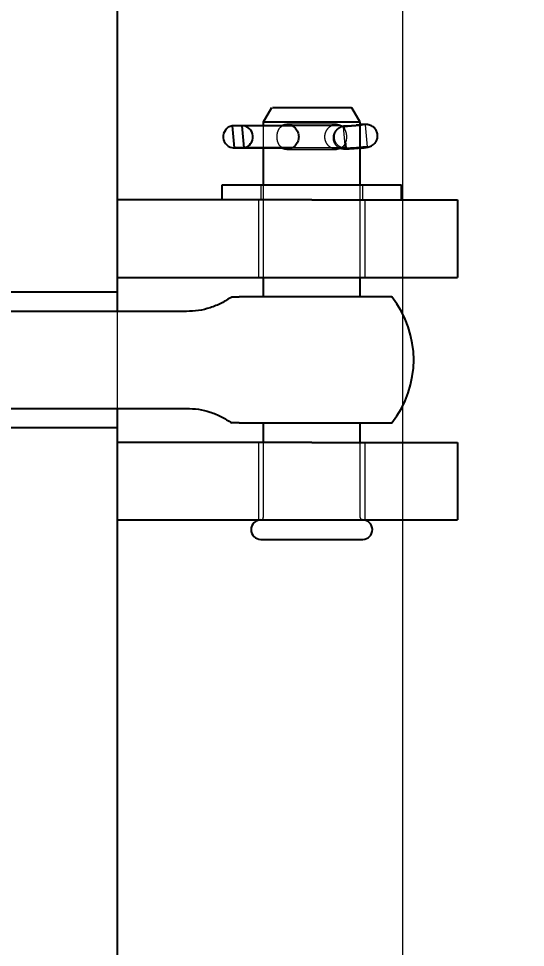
# Model space of a CAD drawing. Header units: millimetres. Extents: x 1293 to 41893, y 1011 to 26911.
# Drawn here: x 11296.8 to 11366.4, y 7343.7 to 7471.4 of the extents above; entities that cross this region are included whole.
import ezdxf

# ---------------------------------------------------------------- set-up
doc = ezdxf.new("R2010")
doc.units = ezdxf.units.MM
doc.header["$LTSCALE"] = 50
doc.linetypes.add('CENTER', pattern=[10.16, 6.35, -1.27, 1.27, -1.27])
doc.linetypes.add('HIDDEN', pattern=[1.905, 1.27, -0.635])
doc.layers.add('CAPA_1', color=7, linetype='Continuous')
doc.layers.add('MAQUINAS', color=11, linetype='Continuous')
doc.styles.add('SLDTEXTSTYLE0', font='TXT', dxfattribs={"width": 0.75})
doc.dimstyles.new('SLDDIMSTYLE0', dxfattribs={"dimtxt": 100, "dimasz": 100, "dimexe": 0, "dimexo": 0.0625, "dimgap": 25, "dimtad": 2, "dimdec": 0, "dimlfac": 1.5, "dimrnd": 1e-09, "dimzin": 12, "dimdsep": 46, "dimtxsty": 'SLDTEXTSTYLE0', "dimsah": 1, "dimcen": 0.09, "dimadec": 0, "dimazin": 3, "dimtfac": 1, "dimtdec": 0, "dimtofl": 0, "dimtmove": 0, "dimatfit": 3, "dimfxl": 1, "dimfrac": 2, "dimtolj": 1, "dimtzin": 12, "dimarcsym": 0})

# ---------------------------------------------------------------- blocks, each defined once
blk = doc.blocks.new('_D_15')
at = {"layer": 'CAPA_1', "transparency": 16777216}
for p, q in [((6530.12, 8742.38), (6530.12, 9415.65)), ((16745.16, 6492), (16745.16, 9415.65)), ((6530.12, 9365.65), (16745.16, 9365.65))]:
    blk.add_line(p, q, dxfattribs=at)
for points in [[(6530.12, 9365.65), (6630.12, 9350.26), (6630.12, 9381.03)], [(16745.16, 9365.65), (16645.16, 9381.03), (16645.16, 9350.26)]]:
    blk.add_solid(points, dxfattribs=at)
at = {"layer": 'CAPA_1', "transparency": 16777216, "insert": (11452.92, 9494.55), "char_height": 100, "attachment_point": 1, "style": 'SLDTEXTSTYLE0'}
blk.add_mtext('15323', dxfattribs=at)

msp = doc.modelspace()

# ---------------------------------------------------------------- linework, layer by layer
at = {"color": 7, "linetype": 'CENTER', "lineweight": 18}
msp.add_line((11349.534742, 9150.3526874), (11349.534742, 4104.1632693), dxfattribs=at)
at = {"layer": 'MAQUINAS', "linetype": 'Continuous', "lineweight": 25}
for p, q in [((11310.3935066, 7433.8435736), (11310.3935066, 7540.5102403)), ((11331.5481939, 7459.1769069), (11330.3934934, 7457.1769069)), ((11343.7268267, 7457.1769069), (11342.5721262, 7459.1769069)), ((11327.4763198, 7456.7022758), (11326.1163968, 7456.7022758)), ((11326.1163968, 7456.7022758), (11326.3849139, 7453.6515381)), ((11327.4763198, 7456.7022758), (11327.7448369, 7453.6515381)), ((11334.332297, 7456.7102403), (11327.6105784, 7456.7102403)), ((11330.3934934, 7457.1769069), (11330.3934934, 7456.7102403)), ((11343.7268267, 7448.5102403), (11343.7268267, 7457.1769069)), ((11326.2506554, 7453.6435736), (11334.332297, 7453.6435736)), ((11334.3434067, 7453.6515381), (11326.3849139, 7453.6515381)), ((11330.3934934, 7453.6435736), (11330.3934934, 7448.5102403)), ((11324.72684, 7448.5102403), (11324.72684, 7446.5102403)), ((11349.3935066, 7448.5102403), (11324.72684, 7448.5102403)), ((11349.3935066, 7446.5102403), (11349.3935066, 7448.5102403)), ((11337.0601733, 7446.5102403), (11310.3935066, 7446.5102403)), ((11357.0601733, 7446.5102403), (11357.0601733, 7435.8435736)), ((11310.3935066, 7435.8435736), (11337.0601733, 7435.8435736)), ((11330.3934934, 7435.8435736), (11330.3934934, 7433.1769069)), ((11343.7268267, 7433.1769069), (11343.7268267, 7435.8435736)), ((11310.3935066, 7433.8435736), (11283.7268163, 7433.8435736)), ((11319.8413656, 7431.1704943), (11295.3934934, 7431.1704943)), ((11295.3934934, 7417.8499862), (11319.8380312, 7417.8499862)), ((11330.3934934, 7415.8435736), (11330.3934934, 7413.1769069)), ((11343.7268267, 7413.1769069), (11343.7268267, 7415.8435736)), ((11310.3935066, 7415.1769069), (11283.7268163, 7415.1769069)), ((11310.3935066, 7085.5262403), (11310.3935066, 7415.1769069)), ((11337.0601733, 7413.1769069), (11310.3935066, 7413.1769069)), ((11357.0601733, 7413.1769069), (11357.0601733, 7402.5102403)), ((11310.3935066, 7402.5102403), (11337.0601733, 7402.5102403))]:
    msp.add_line(p, q, dxfattribs=at)
at = {"layer": 'MAQUINAS', "linetype": 'HIDDEN', "lineweight": 18}
for p, q in [((11341.0755497, 7456.7022758), (11327.4763198, 7456.7022758)), ((11330.3934934, 7456.7102403), (11330.3934934, 7453.6435736)), ((11340.4599675, 7456.9035736), (11333.6603526, 7456.9035736)), ((11341.2098082, 7456.7102403), (11334.332297, 7456.7102403)), ((11344.707391, 7453.7859779), (11344.4388739, 7456.8367156)), ((11341.3840174, 7456.567836), (11341.6525345, 7453.5170983)), ((11341.6117455, 7456.0807744), (11341.56134, 7456.6534528)), ((11346.0935955, 7455.3272189), (11346.056053, 7455.6079349)), ((11341.8298571, 7453.6027151), (11341.7448389, 7454.5686433)), ((11333.6603526, 7453.4502403), (11340.4599675, 7453.4502403)), ((11334.332297, 7453.6435736), (11341.2098082, 7453.6435736)), ((11341.3440667, 7453.6515381), (11334.3434067, 7453.6515381)), ((11343.0793486, 7453.5622462), (11343.3477764, 7453.5856766)), ((11343.5252827, 7453.7596839), (11343.7268267, 7453.7741472)), ((11330.0601733, 7448.5102403), (11330.0601733, 7446.5102403)), ((11330.3934934, 7448.5102403), (11330.3934934, 7435.8435736)), ((11343.7268267, 7435.8435736), (11343.7268267, 7448.5102403)), ((11344.0601733, 7446.5102403), (11344.0601733, 7448.5102403)), ((11329.72684, 7446.5102403), (11329.72684, 7435.8435736)), ((11344.3935066, 7435.8435736), (11344.3935066, 7446.5102403)), ((11329.72684, 7413.1769069), (11329.72684, 7402.5102403)), ((11330.3934934, 7413.1769069), (11330.3934934, 7402.8435736)), ((11343.7268267, 7402.8435736), (11343.7268267, 7413.1769069)), ((11344.3935066, 7402.5102403), (11344.3935066, 7413.1769069))]:
    msp.add_line(p, q, dxfattribs=at)
at = {"layer": 'MAQUINAS', "linetype": 'HIDDEN', "lineweight": 18, "flags": 128}
for points in [[(11343.2567656, 7456.8104217), (11343.8039919, 7456.8454639), (11344.21306, 7456.8583419), (11344.42065, 7456.8470623), (11344.3946287, 7456.813371), (11344.1390241, 7456.7624832), (11343.6934014, 7456.7022758), (11343.126739, 7456.6420684), (11342.5267511, 7456.5911806), (11341.9863105, 7456.5574894), (11341.5890725, 7456.5462097), (11341.3965259, 7456.5590877), (11341.4384753, 7456.5941299)], [(11341.7069924, 7453.5433922), (11341.7818313, 7453.5676732), (11341.8222661, 7453.589238), (11341.8278872, 7453.6078683), (11341.7986379, 7453.6233754), (11341.7348143, 7453.6356025), (11341.6370625, 7453.6444256), (11341.5063723, 7453.6497554), (11341.3440667, 7453.6515381)], [(11343.7268267, 7453.6249343), (11343.3952561, 7453.5913307), (11342.7952682, 7453.5404429), (11342.2548276, 7453.5067516), (11341.8575895, 7453.495472), (11341.665043, 7453.50835), (11341.7069924, 7453.5433922)]]:
    msp.add_lwpolyline(points, dxfattribs=at)
at = {"layer": 'MAQUINAS', "linetype": 'Continuous', "lineweight": 25, "flags": 128}
msp.add_lwpolyline([(11343.7268267, 7453.7741472), (11344.0725089, 7453.7947262), (11344.4815771, 7453.8076041), (11344.6891671, 7453.7963245), (11344.6631458, 7453.7626332), (11344.4075412, 7453.7117454), (11343.9619185, 7453.6515381), (11343.7268267, 7453.6249343)], dxfattribs=at)
at = {"layer": 'MAQUINAS', "linetype": 'Continuous', "lineweight": 25}
for centre, radius, start, end in [((11326.4323746, 7455.1929013), 1.5420938, 101.823750371, 268.236341253), ((11327.4288591, 7455.1609125), 1.5420938, 281.823750371, 88.236341253), ((11337.0601601, 7424.5102403), 14, 321.757625007, 38.25531567), ((11330.0601601, 7401.1769069), 1.3333333, 90, 270), ((11344.0601601, 7401.1769069), 1.3333333, 270, 90)]:
    msp.add_arc(centre, radius, start, end, dxfattribs=at)
at = {"layer": 'MAQUINAS', "linetype": 'HIDDEN', "lineweight": 18}
for centre, radius, start, end in [((11340.5532885, 7489.2866305), 32.5885398, 270.918256607, 274.758606852), ((11341.4362767, 7456.7555785), 0.1614636, 270.780192041, 320.765184781), ((11340.8218056, 7486.2358928), 32.5885398, 270.918256607, 274.758606852), ((11330.0601601, 7402.8435736), 0.3333333, 270, 0), ((11344.0601601, 7402.8435736), 0.3333333, 180, 270)]:
    msp.add_arc(centre, radius, start, end, dxfattribs=at)
at = {"layer": 'MAQUINAS', "linetype": 'Continuous', "lineweight": 25}
for points, knots in [([(11334.2492165, 7459.1769069), (11333.6775269, 7459.1769069), (11332.5341477, 7459.1769069), (11331.6306602, 7459.1769069), (11331.64167, 7459.1769069), (11331.6459587, 7459.1769069)], [0, 0, 0, 0, 0.3790653386, 0.7581306773, 1, 1, 1, 1]), ([(11342.4743615, 7459.1769069), (11342.5002301, 7459.1769069), (11342.5975724, 7459.1769069), (11341.8903868, 7459.1769069), (11340.4588766, 7459.1769069), (11338.4634565, 7459.1769069), (11336.2382642, 7459.1769069), (11334.9122324, 7459.1769069), (11334.2492165, 7459.1769069)], [0, 0, 0, 0, 0.0675003607, 0.2540002885, 0.4405002164, 0.6270001443, 0.8135000721, 1, 1, 1, 1]), ([(11333.6603526, 7457.1769069), (11333.2976061, 7457.1769069), (11332.5721132, 7457.1769069), (11331.6926668, 7457.1769069), (11331.0048631, 7457.1769069), (11330.5719495, 7457.1769069), (11330.3765935, 7457.1769069), (11330.4115201, 7457.1769069), (11330.4190363, 7457.1769069)], [0, 0, 0, 0, 0.189601913, 0.379203826, 0.568805739, 0.758407652, 0.948009565, 1, 1, 1, 1]), ([(11333.0260091, 7456.7022758), (11333.0524491, 7456.7266982), (11333.1515016, 7456.8181925), (11333.3745531, 7456.8788325), (11333.5660034, 7456.895406), (11333.6603526, 7456.9035736)], [0, 0, 0, 0, 0.1558889275, 0.5840110101, 1, 1, 1, 1]), ([(11343.7012839, 7457.1769069), (11343.698412, 7457.1769069), (11343.6915831, 7457.1769069), (11343.3828072, 7457.1769069), (11342.8332311, 7457.1769069), (11342.0528899, 7457.1769069), (11341.0830801, 7457.1769069), (11339.957984, 7457.1769069), (11338.7218779, 7457.1769069), (11337.4211936, 7457.1769069), (11336.1091607, 7457.1769069), (11334.8242905, 7457.1769069), (11334.0483319, 7457.1769069), (11333.6603526, 7457.1769069)], [0, 0, 0, 0, 0.067667883, 0.1609010947, 0.2541343064, 0.3473675181, 0.4406007298, 0.5338339415, 0.6270671532, 0.7203003649, 0.8135335766, 0.9067667883, 1, 1, 1, 1]), ([(11333.6603526, 7456.9035736), (11333.7573427, 7456.8969924), (11333.9541517, 7456.883638), (11334.3454363, 7456.7487473), (11334.7950972, 7456.4298861), (11335.1096287, 7455.9498615), (11335.2386227, 7455.5154558), (11335.2729641, 7455.1769069), (11335.2386227, 7454.838358), (11335.1096287, 7454.4039524), (11334.7950972, 7453.9239278), (11334.3454363, 7453.6050666), (11333.9541517, 7453.4701759), (11333.7573427, 7453.4568215), (11333.6603526, 7453.4502403)], [0, 0, 0, 0, 0.061710896, 0.125221705, 0.250004106, 0.3747892906, 0.4382946539, 0.5, 0.5617053461, 0.6252107094, 0.749995894, 0.874778295, 0.938289104, 1, 1, 1, 1]), ([(11343.7268267, 7453.6233837), (11343.7570535, 7453.6263535), (11343.9852092, 7453.64877), (11344.3610429, 7453.6977801), (11344.7112453, 7453.7535951), (11344.9915759, 7453.817664), (11345.2978224, 7453.9432125), (11345.6169569, 7454.1581498), (11345.9154351, 7454.5099973), (11346.0948728, 7454.9764663), (11346.1248197, 7455.4819029), (11345.9938746, 7455.9589275), (11345.7320356, 7456.3453161), (11345.4360683, 7456.5973882), (11345.1462452, 7456.7475799), (11344.8918006, 7456.8227846), (11344.6924078, 7456.8530903), (11344.4987956, 7456.8666324), (11344.2432931, 7456.8668716), (11343.9717772, 7456.8598607), (11343.7555468, 7456.8452662), (11343.7268267, 7456.8433277)], [0, 0, 0, 0, 0.01243193846, 0.09383806231, 0.18004129891, 0.23641436417, 0.27727170835, 0.32223354662, 0.39306781269, 0.46023104455, 0.52065640785, 0.59482590763, 0.65548917592, 0.70668368476, 0.75069887366, 0.78781826904, 0.81748237734, 0.84799982133, 0.90708772891, 0.98765924571, 1, 1, 1, 1]), ([(11333.6603526, 7453.4502403), (11333.5660503, 7453.4584921), (11333.3746951, 7453.4752365), (11333.1550784, 7453.533778), (11333.0588397, 7453.6220582), (11333.0353846, 7453.6435736)], [0, 0, 0, 0, 0.4235809481, 0.8595164226, 1, 1, 1, 1]), ([(11310.3935066, 7431.1704943), (11310.3935066, 7431.5564558), (11310.3935066, 7432.3496361), (11310.3935066, 7433.180885), (11310.3935066, 7433.7402397), (11310.3935066, 7433.809129), (11310.3935066, 7433.8435736)], [0, 0, 0, 0, 0.2400828893, 0.4933885929, 0.7466942964, 1, 1, 1, 1]), ([(11326.0652117, 7433.1769069), (11325.6036464, 7432.8751822), (11324.674853, 7432.2680309), (11323.1208655, 7431.6484283), (11321.497462, 7431.2442678), (11320.3889219, 7431.1949853), (11319.8380312, 7431.1704943)], [0, 0, 0, 0, 0.2484757627, 0.500000001, 0.7515242388, 1, 1, 1, 1]), ([(11326.0785891, 7433.1769069), (11326.0759728, 7433.1769069), (11326.0681381, 7433.1769069), (11326.1705804, 7433.1769069), (11326.3750626, 7433.1769069), (11326.6757547, 7433.1769069), (11326.9555718, 7433.1769069), (11327.0957963, 7433.1769069)], [0, 0, 0, 0, 0.113487956, 0.3398360335, 0.5602618249, 0.779634315, 1, 1, 1, 1]), ([(11348.0547015, 7433.1769069), (11348.0548374, 7433.1769069), (11348.1073551, 7433.176907), (11347.9257131, 7433.1768532), (11347.5330538, 7433.1770707), (11346.9604499, 7433.1765055), (11346.3527286, 7433.1765718), (11345.5050834, 7433.1770386), (11344.3699769, 7433.1770073), (11342.8715316, 7433.1768797), (11341.2325143, 7433.1769144), (11339.4517852, 7433.1769047), (11337.6028332, 7433.1769083), (11335.7383593, 7433.1769035), (11333.9117838, 7433.1769192), (11332.3866192, 7433.1768685), (11331.1444039, 7433.176995), (11330.1343679, 7433.1770026), (11329.0673096, 7433.176933), (11327.977843, 7433.176545), (11327.3973844, 7433.1767832), (11327.0957963, 7433.1769069)], [0, 0, 0, 0, 0.0001621788, 0.0626417094, 0.12512124, 0.1688190712, 0.2104357258, 0.2501645088, 0.3152201639, 0.3751224366, 0.4376019672, 0.5000814979, 0.5625610285, 0.6250405592, 0.6875200898, 0.7499996204, 0.7895670486, 0.8311213561, 0.8750405965, 0.9350750074, 1, 1, 1, 1]), ([(11310.3935066, 7415.1769069), (11310.3935066, 7415.2113516), (11310.3935066, 7415.2802409), (11310.3935066, 7415.8395956), (11310.3935066, 7416.6708445), (11310.3935066, 7417.4640247), (11310.3935066, 7417.8499862)], [0, 0, 0, 0, 0.25330570356, 0.50661140712, 0.75991711067, 1, 1, 1, 1]), ([(11319.8380312, 7417.8499862), (11320.3889219, 7417.8254952), (11321.497462, 7417.7762127), (11323.1208655, 7417.3720522), (11324.674853, 7416.7524496), (11325.6036464, 7416.1452984), (11326.0652117, 7415.8435736)], [0, 0, 0, 0, 0.2484757612, 0.499999999, 0.7515242373, 1, 1, 1, 1]), ([(11327.0957963, 7415.8435736), (11326.8878255, 7415.8435736), (11326.4972592, 7415.8435736), (11326.1975369, 7415.8435736), (11326.0679427, 7415.8435736), (11326.0760849, 7415.8435736), (11326.0785891, 7415.8435736)], [0, 0, 0, 0, 0.3370011833, 0.6328834783, 0.8870901561, 1, 1, 1, 1]), ([(11327.0957963, 7415.8435736), (11327.293104, 7415.8436563), (11327.6774802, 7415.8438175), (11328.3974532, 7415.8437663), (11329.3523573, 7415.843511), (11330.5975627, 7415.8434237), (11332.1972069, 7415.8436142), (11333.9116952, 7415.8435625), (11335.7383846, 7415.8435768), (11337.6028209, 7415.8435718), (11339.4518091, 7415.8435775), (11341.2324311, 7415.8435599), (11342.6903047, 7415.8436166), (11343.8575443, 7415.8434752), (11344.7913979, 7415.8435316), (11345.7637132, 7415.8434798), (11346.7045164, 7415.8442204), (11347.4830758, 7415.8434011), (11347.9260545, 7415.8436221), (11348.1073504, 7415.8435736), (11348.0547269, 7415.8435736), (11348.0545352, 7415.8435736)], [0, 0, 0, 0, 0.0438890331, 0.0855004917, 0.1250342282, 0.1899527213, 0.2499838689, 0.3124592569, 0.3749346449, 0.4374100329, 0.4998854208, 0.5623608088, 0.6248361968, 0.6642662179, 0.7058487451, 0.7498689243, 0.8101163907, 0.874820804, 0.937296192, 0.99977158, 1, 1, 1, 1]), ([(11330.0869801, 7399.8435736), (11330.0790881, 7399.8435736), (11330.0424151, 7399.8435736), (11330.247539, 7399.8435736), (11330.7020982, 7399.8435736), (11331.4242921, 7399.8435736), (11332.3477108, 7399.8435736), (11333.1094784, 7399.8435736), (11333.4903622, 7399.8435736)], [0, 0, 0, 0, 0.051990435, 0.241592348, 0.431194261, 0.620796174, 0.810398087, 1, 1, 1, 1]), ([(11333.4903622, 7399.8435736), (11333.8977405, 7399.8435736), (11334.712497, 7399.8435736), (11336.0616108, 7399.8435736), (11337.4392453, 7399.8435736), (11338.8049638, 7399.8435736), (11340.1028752, 7399.8435736), (11341.2842261, 7399.8435736), (11342.3025264, 7399.8435736), (11343.1218846, 7399.8435736), (11343.6989395, 7399.8435736), (11344.0231543, 7399.8435736), (11344.0303245, 7399.8435736), (11344.03334, 7399.8435736)], [0, 0, 0, 0, 0.0932332117, 0.1864664234, 0.2796996351, 0.3729328468, 0.4661660585, 0.5593992702, 0.6526324819, 0.7458656936, 0.8390989053, 0.932332117, 1, 1, 1, 1])]:
    msp.add_open_spline(points, degree=3, knots=knots, dxfattribs=at)
at = {"layer": 'MAQUINAS', "linetype": 'HIDDEN', "lineweight": 18}
for points, knots in [([(11332.2910991, 7455.1769069), (11332.2957952, 7455.2887821), (11332.3053245, 7455.5157959), (11332.4047226, 7455.9478877), (11332.6142294, 7456.4088124), (11332.898425, 7456.6113503), (11333.0260091, 7456.7022758)], [0, 0, 0, 0, 0.1754724712, 0.3560636796, 0.7109172878, 1, 1, 1, 1]), ([(11338.858693, 7455.1769069), (11338.8652732, 7455.0651484), (11338.8786257, 7454.8383712), (11339.012461, 7454.4038759), (11339.3245362, 7453.9245362), (11339.7751869, 7453.603307), (11340.16576, 7453.4732462), (11340.461427, 7453.4389027), (11340.7482522, 7453.4732462), (11341.105176, 7453.603307), (11341.4800564, 7453.9245362), (11341.717988, 7454.4038759), (11341.8125826, 7454.8383712), (11341.8374206, 7455.1769069), (11341.8125826, 7455.5154426), (11341.717988, 7455.949938), (11341.4800564, 7456.4292777), (11341.105176, 7456.7505069), (11340.7482522, 7456.8805677), (11340.461427, 7456.9149112), (11340.16576, 7456.8805677), (11339.7751869, 7456.7505069), (11339.3245362, 7456.4292777), (11339.012461, 7455.949938), (11338.8786257, 7455.5154426), (11338.8652732, 7455.2886655), (11338.858693, 7455.1769069)], [0, 0, 0, 0, 0.0308526731, 0.0626053547, 0.124997947, 0.1873891475, 0.219144552, 0.25, 0.280855448, 0.3126108525, 0.375002053, 0.4373946453, 0.4691473269, 0.5, 0.5308526731, 0.5626053547, 0.624997947, 0.6873891475, 0.719144552, 0.75, 0.780855448, 0.8126108525, 0.875002053, 0.9373946453, 0.9691473269, 1, 1, 1, 1]), ([(11343.7268267, 7456.8433277), (11343.5654396, 7456.8344199), (11343.390656, 7456.8247727), (11343.1962793, 7456.807659), (11343.1813812, 7456.8063473)], [0, 0, 0, 0, 0.9233541135, 1, 1, 1, 1]), ([(11341.1604371, 7456.5446743), (11341.1563238, 7456.5438469), (11341.0895721, 7456.5304195), (11340.9150178, 7456.4654196), (11340.6272542, 7456.3112152), (11340.3222385, 7456.0400554), (11340.0686753, 7455.6255203), (11339.9546696, 7455.1064282), (11340.0250707, 7454.5805681), (11340.2465429, 7454.1459336), (11340.5356998, 7453.8435142), (11340.8316965, 7453.6559476), (11341.1039031, 7453.5538706), (11341.3252532, 7453.5095367), (11341.508413, 7453.4916443), (11341.7397527, 7453.4845946), (11342.0896197, 7453.4935198), (11342.59799, 7453.5217304), (11342.9542031, 7453.5514501), (11343.1172269, 7453.5650515)], [0, 0, 0, 0, 0.0029634331, 0.0480915601, 0.0934853706, 0.1564407319, 0.2315599018, 0.3108519647, 0.3930936829, 0.4673898348, 0.5286582472, 0.5812523728, 0.6262615557, 0.662731588, 0.6945559787, 0.7417789393, 0.838799308, 0.9262251917, 1, 1, 1, 1]), ([(11341.2098082, 7453.6435736), (11341.2660305, 7453.6431168), (11341.3774423, 7453.6422115), (11341.4354527, 7453.6373119), (11341.3928648, 7453.6405772), (11341.27256, 7453.6635281), (11341.0523553, 7453.733354), (11340.7401899, 7453.9078652), (11340.4196557, 7454.2344632), (11340.1930538, 7454.6932794), (11340.1344265, 7455.2222976), (11340.2506894, 7455.7053195), (11340.4706242, 7456.0716994), (11340.7152933, 7456.3135439), (11340.9327545, 7456.4528339), (11341.0735552, 7456.5164724), (11341.1455078, 7456.54149), (11341.1560651, 7456.5444143), (11341.1615324, 7456.5459288)], [0, 0, 0, 0, 0.0752375977, 0.1490930948, 0.1979231883, 0.2342285806, 0.2774267159, 0.3487859184, 0.429919105, 0.5214156051, 0.6178455251, 0.7087488599, 0.7826175905, 0.8454428017, 0.8963087102, 0.9334591971, 0.9655402314, 1, 1, 1, 1]), ([(11333.0353846, 7453.6435736), (11332.9043554, 7453.7367361), (11332.6165853, 7453.9413422), (11332.4046636, 7454.4058491), (11332.3053346, 7454.8380313), (11332.2957986, 7455.0650362), (11332.2910991, 7455.1769069)], [0, 0, 0, 0, 0.2944176739, 0.6466083417, 0.825844333, 1, 1, 1, 1]), ([(11343.1172269, 7453.5650515), (11343.1559383, 7453.56806), (11343.3611901, 7453.5840114), (11343.5630436, 7453.6057473), (11343.7268267, 7453.6233837)], [0, 0, 0, 0, 0.1886043145, 1, 1, 1, 1]), ([(11310.3935066, 7417.8499862), (11310.3935066, 7417.8700799), (11310.3935066, 7418.2751018), (11310.3935066, 7419.3105503), (11310.3935066, 7420.9104222), (11310.3935066, 7422.6789303), (11310.3935066, 7424.5102403), (11310.3935066, 7426.3415503), (11310.3935066, 7428.1100583), (11310.3935066, 7429.7099302), (11310.3935066, 7430.7453787), (11310.3935066, 7431.1504007), (11310.3935066, 7431.1704943)], [0, 0, 0, 0, 0.006441069, 0.1298308017, 0.2532205345, 0.3766102672, 0.5, 0.6233897327, 0.7467794655, 0.8701691982, 0.993558931, 1, 1, 1, 1])]:
    msp.add_open_spline(points, degree=3, knots=knots, dxfattribs=at)
at = {"layer": 'MAQUINAS', "linetype": 'Continuous', "lineweight": 25}
for points in [[(11337.0601733, 7446.5102403), (11338.3691633, 7446.5102403), (11340.9871434, 7446.5102403), (11344.7631315, 7446.5102403), (11348.2433822, 7446.5102403), (11351.2928073, 7446.5102403), (11353.7992421, 7446.5102403), (11355.6476178, 7446.5102403), (11356.8368706, 7446.5102403), (11356.9857391, 7446.5102403), (11357.0601733, 7446.5102403)], [(11337.0601733, 7435.8435736), (11338.3691633, 7435.8435736), (11340.9871434, 7435.8435736), (11344.7631315, 7435.8435736), (11348.2433822, 7435.8435736), (11351.2928073, 7435.8435736), (11353.7992421, 7435.8435736), (11355.6476178, 7435.8435736), (11356.8368706, 7435.8435736), (11356.9857391, 7435.8435736), (11357.0601733, 7435.8435736)], [(11337.0601733, 7413.1769069), (11338.3691633, 7413.1769069), (11340.9871434, 7413.1769069), (11344.7631315, 7413.1769069), (11348.2433822, 7413.1769069), (11351.2928073, 7413.1769069), (11353.7992421, 7413.1769069), (11355.6476178, 7413.1769069), (11356.8368706, 7413.1769069), (11356.9857391, 7413.1769069), (11357.0601733, 7413.1769069)], [(11337.0601733, 7402.5102403), (11338.3691633, 7402.5102403), (11340.9871434, 7402.5102403), (11344.7631315, 7402.5102403), (11348.2433822, 7402.5102403), (11351.2928073, 7402.5102403), (11353.7992421, 7402.5102403), (11355.6476178, 7402.5102403), (11356.8368706, 7402.5102403), (11356.9857391, 7402.5102403), (11357.0601733, 7402.5102403)]]:
    msp.add_open_spline(points, degree=3, dxfattribs=at)

# ---------------------------------------------------------------- dimensions: what is measured, and where the dimension line sits
at = {"layer": 'CAPA_1'}
dim = msp.add_linear_dim(base=(16745.1618891, 9365.6463094), p1=(6530.1246702, 8678.8772747), p2=(16745.1618891, 6428.5014528), dimstyle='SLDDIMSTYLE0', dxfattribs=at)
dim.commit()
dim.dimension.update_dxf_attribs({"geometry": '_D_15', "text_midpoint": (11637.6432797, 9365.6463094), "dimtype": 160})

doc.saveas('drawing.dxf')
